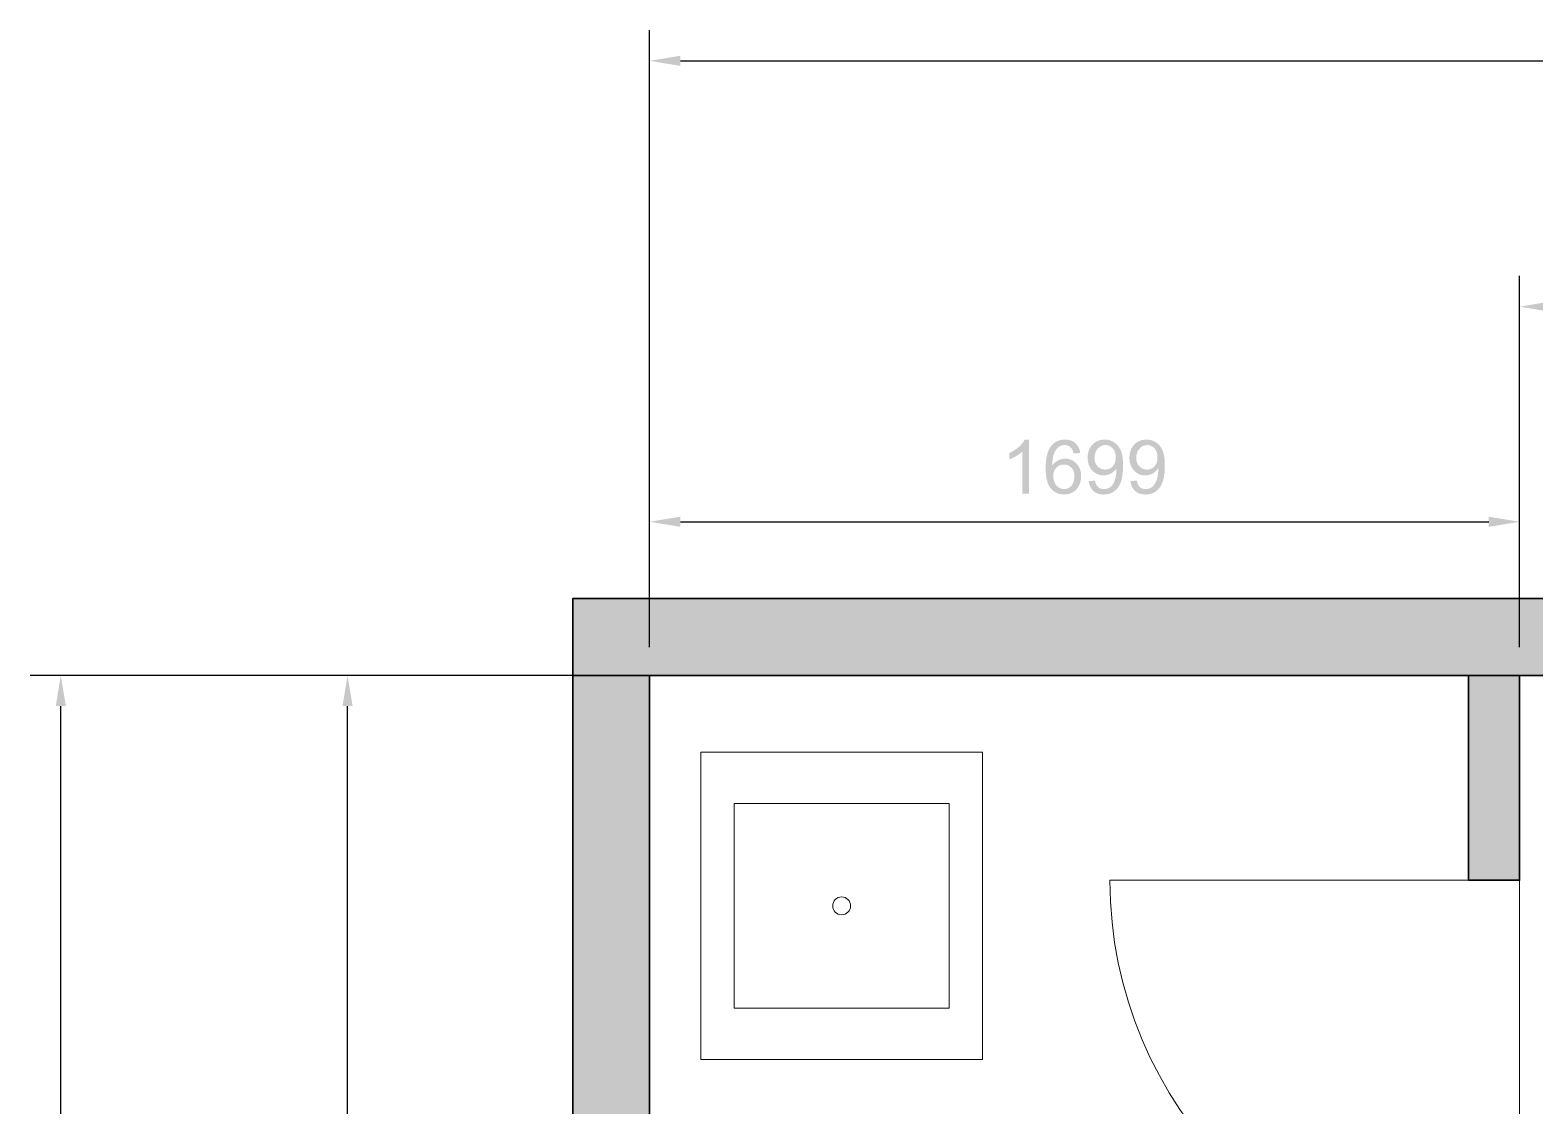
# Model space of a CAD drawing. Header units: millimetres. Extents: x -1336 to 24201, y -1370 to 16142.
# Drawn here: x -1210 to 1729, y 13359 to 15460 of the extents above; entities that cross this region are included whole.
import ezdxf

# ---------------------------------------------------------------- set-up
doc = ezdxf.new("R2010")
doc.units = ezdxf.units.MM
for name, color, linetype, lineweight in [('A-DIMS-MM', 7, 'Continuous', 13), ('A-DOOR', 7, 'Continuous', 13), ('A-FIXT-SERVICE', 7, 'Continuous', 13), ('A-FLOOR-ZONE', 7, 'Continuous', 13), ('A-WALL-EXIST', 7, 'Continuous', 35)]:
    doc.layers.add(name, color=color, linetype=linetype, lineweight=lineweight)

msp = doc.modelspace()

# ---------------------------------------------------------------- hatches: boundary and pattern name
at = {"layer": 'A-DIMS-MM'}
h = msp.add_hatch(color=7, dxfattribs=at)
h.paths.add_polyline_path([(741, 14555), (728.1, 14555), (728.1, 14637.2), (726.9, 14636), (725.6, 14634.9), (724.2, 14633.8), (722.7, 14632.7), (721.1, 14631.6), (719.5, 14630.5), (717.7, 14629.4), (715.9, 14628.3), (714, 14627.2), (712.2, 14626.2), (710.4, 14625.3), (708.7, 14624.4), (707, 14623.6), (705.4, 14622.9), (703.8, 14622.2), (702.3, 14621.6), (702.3, 14634.1), (705, 14635.4), (707.6, 14636.7), (710, 14638.2), (712.4, 14639.7), (714.8, 14641.3), (717, 14642.9), (719.2, 14644.6), (721.2, 14646.4), (723.2, 14648.2), (725, 14650), (726.6, 14651.8), (728.1, 14653.5), (729.5, 14655.3), (730.7, 14657), (731.8, 14658.7), (732.7, 14660.4), (741, 14660.4), (741, 14555)])
h.paths.add_polyline_path([(840.9, 14634.3), (828.1, 14633.3), (827.6, 14635.1), (827.1, 14636.8), (826.6, 14638.4), (826, 14639.8), (825.4, 14641.2), (824.7, 14642.3), (824, 14643.4), (823.2, 14644.3), (822.6, 14645), (821.9, 14645.6), (821.2, 14646.2), (820.4, 14646.7), (819.7, 14647.2), (819, 14647.7), (818.2, 14648.1), (817.4, 14648.5), (816.6, 14648.8), (815.7, 14649.1), (814.9, 14649.3), (814, 14649.5), (813.1, 14649.6), (812.2, 14649.7), (811.3, 14649.8), (810.3, 14649.8), (808.8, 14649.8), (807.3, 14649.6), (805.9, 14649.3), (804.5, 14649), (803.2, 14648.5), (801.9, 14647.9), (800.7, 14647.2), (799.5, 14646.4), (798, 14645.2), (796.6, 14643.9), (795.3, 14642.5), (794.1, 14640.9), (792.9, 14639.2), (791.8, 14637.4), (790.8, 14635.5), (789.9, 14633.4), (789.5, 14632.3), (789.1, 14631.2), (788.7, 14630), (788.4, 14628.7), (788, 14627.4), (787.8, 14626), (787.5, 14624.6), (787.2, 14623.1), (787, 14621.6), (786.8, 14619.9), (786.7, 14618.3), (786.5, 14616.6), (786.4, 14614.8), (786.3, 14613), (786.3, 14611.1), (786.3, 14609.1), (787.5, 14610.9), (788.7, 14612.5), (790, 14614), (791.4, 14615.3), (792.9, 14616.6), (794.4, 14617.7), (796, 14618.8), (797.6, 14619.7), (799.3, 14620.5), (801.1, 14621.2), (802.8, 14621.8), (804.5, 14622.3), (806.3, 14622.6), (808.1, 14622.9), (809.9, 14623.1), (811.8, 14623.1), (813.4, 14623.1), (814.9, 14623), (816.5, 14622.8), (818, 14622.5), (819.4, 14622.2), (820.9, 14621.8), (822.3, 14621.3), (823.7, 14620.7), (825, 14620.1), (826.4, 14619.4), (827.7, 14618.6), (828.9, 14617.8), (830.2, 14616.8), (831.4, 14615.8), (832.6, 14614.8), (833.7, 14613.6), (834.8, 14612.4), (835.8, 14611.2), (836.8, 14609.9), (837.7, 14608.5), (838.5, 14607.2), (839.2, 14605.7), (839.9, 14604.3), (840.5, 14602.7), (841, 14601.2), (841.5, 14599.6), (841.9, 14598), (842.2, 14596.3), (842.4, 14594.5), (842.6, 14592.8), (842.7, 14591), (842.8, 14589.1), (842.7, 14586.6), (842.5, 14584.2), (842.2, 14581.9), (841.7, 14579.6), (841.1, 14577.3), (840.4, 14575.1), (839.5, 14572.9), (838.5, 14570.7), (837.4, 14568.7), (836.2, 14566.7), (834.9, 14564.9), (833.4, 14563.2), (831.9, 14561.7), (830.3, 14560.2), (828.6, 14558.9), (826.8, 14557.7), (824.9, 14556.7), (822.9, 14555.7), (820.9, 14555), (818.8, 14554.3), (816.7, 14553.8), (814.5, 14553.5), (812.2, 14553.3), (809.9, 14553.2), (807.9, 14553.3), (806, 14553.4), (804.1, 14553.6), (802.2, 14554), (800.4, 14554.4), (798.6, 14554.9), (796.9, 14555.5), (795.3, 14556.2), (793.6, 14557), (792.1, 14557.8), (790.5, 14558.8), (789.1, 14559.9), (787.6, 14561), (786.2, 14562.3), (784.9, 14563.6), (783.6, 14565.1), (782.4, 14566.6), (781.2, 14568.3), (780.2, 14570), (779.2, 14572), (778.2, 14574), (777.4, 14576.1), (776.7, 14578.4), (776, 14580.8), (775.4, 14583.3), (774.9, 14585.9), (774.4, 14588.6), (774.1, 14591.5), (773.8, 14594.5), (773.6, 14597.6), (773.5, 14600.8), (773.4, 14604.1), (773.5, 14607.9), (773.6, 14611.5), (773.8, 14615), (774.1, 14618.3), (774.5, 14621.5), (775, 14624.6), (775.6, 14627.6), (776.2, 14630.4), (777, 14633.1), (777.8, 14635.7), (778.8, 14638.1), (779.8, 14640.4), (780.9, 14642.6), (782, 14644.7), (783.3, 14646.6), (784.7, 14648.4), (785.9, 14649.9), (787.2, 14651.2), (788.6, 14652.5), (790, 14653.7), (791.5, 14654.7), (793, 14655.7), (794.6, 14656.6), (796.2, 14657.4), (797.9, 14658.1), (799.6, 14658.7), (801.4, 14659.3), (803.2, 14659.7), (805.1, 14660), (807.1, 14660.2), (809.1, 14660.4), (811.1, 14660.4), (812.6, 14660.4), (814.1, 14660.3), (815.6, 14660.2), (817, 14660), (818.4, 14659.8), (819.8, 14659.5), (821.1, 14659.1), (822.4, 14658.7), (823.6, 14658.2), (824.8, 14657.7), (826, 14657.1), (827.2, 14656.5), (828.3, 14655.8), (829.4, 14655.1), (830.4, 14654.3), (831.4, 14653.5), (832.4, 14652.6), (833.3, 14651.7), (834.2, 14650.7), (835, 14649.7), (835.7, 14648.6), (836.5, 14647.5), (837.1, 14646.4), (837.7, 14645.2), (838.3, 14644), (838.8, 14642.7), (839.3, 14641.4), (839.7, 14640.1), (840.1, 14638.7), (840.4, 14637.3), (840.7, 14635.8), (840.9, 14634.3)])
h.paths.add_polyline_path([(788.3, 14589), (788.3, 14587.4), (788.4, 14585.7), (788.7, 14584.1), (789, 14582.5), (789.4, 14580.9), (789.9, 14579.4), (790.4, 14577.8), (791.1, 14576.3), (791.8, 14574.8), (792.6, 14573.4), (793.5, 14572.1), (794.5, 14570.9), (795.5, 14569.8), (796.6, 14568.8), (797.8, 14567.8), (799, 14567), (800.3, 14566.2), (801.6, 14565.6), (802.9, 14565.1), (804.2, 14564.6), (805.6, 14564.3), (806.9, 14564), (808.3, 14563.9), (809.7, 14563.8), (810.7, 14563.8), (811.7, 14563.9), (812.7, 14564), (813.6, 14564.2), (814.6, 14564.5), (815.5, 14564.7), (816.4, 14565.1), (817.3, 14565.5), (818.1, 14565.9), (819, 14566.4), (819.8, 14566.9), (820.6, 14567.5), (821.4, 14568.2), (822.2, 14568.9), (823, 14569.6), (823.7, 14570.4), (824.4, 14571.2), (825.1, 14572.1), (825.7, 14573), (826.3, 14574), (826.8, 14575), (827.3, 14576), (827.7, 14577.1), (828.1, 14578.2), (828.5, 14579.3), (828.8, 14580.5), (829, 14581.7), (829.2, 14582.9), (829.4, 14584.2), (829.5, 14585.5), (829.6, 14586.9), (829.6, 14588.3), (829.6, 14589.6), (829.5, 14591), (829.4, 14592.2), (829.2, 14593.5), (829, 14594.7), (828.8, 14595.8), (828.5, 14596.9), (828.1, 14598), (827.8, 14599.1), (827.3, 14600.1), (826.8, 14601.1), (826.3, 14602), (825.8, 14602.9), (825.1, 14603.8), (824.5, 14604.7), (823.8, 14605.5), (823.1, 14606.2), (822.3, 14606.9), (821.5, 14607.6), (820.7, 14608.2), (819.9, 14608.8), (819, 14609.3), (818.1, 14609.7), (817.2, 14610.2), (816.3, 14610.5), (815.4, 14610.8), (814.4, 14611.1), (813.4, 14611.3), (812.4, 14611.5), (811.3, 14611.6), (810.3, 14611.7), (809.2, 14611.7), (808.1, 14611.7), (807, 14611.6), (806, 14611.5), (805, 14611.3), (804, 14611.1), (803, 14610.8), (802, 14610.5), (801.1, 14610.2), (800.2, 14609.7), (799.3, 14609.3), (798.4, 14608.8), (797.6, 14608.2), (796.7, 14607.6), (795.9, 14606.9), (795.1, 14606.2), (794.3, 14605.5), (793.6, 14604.7), (792.9, 14603.8), (792.3, 14603), (791.7, 14602.1), (791.1, 14601.2), (790.6, 14600.2), (790.2, 14599.2), (789.8, 14598.2), (789.4, 14597.2), (789.1, 14596.1), (788.9, 14595), (788.6, 14593.9), (788.5, 14592.7), (788.4, 14591.5), (788.3, 14590.3), (788.3, 14589)])
h.paths.add_polyline_path([(857.5, 14579.3), (869.9, 14580.4), (870.1, 14579.4), (870.4, 14578.3), (870.6, 14577.3), (870.9, 14576.4), (871.2, 14575.4), (871.5, 14574.5), (871.8, 14573.7), (872.2, 14572.9), (872.6, 14572.1), (873, 14571.4), (873.4, 14570.7), (873.9, 14570), (874.4, 14569.4), (874.9, 14568.8), (875.4, 14568.3), (875.9, 14567.7), (877.1, 14566.8), (878.3, 14566), (879.6, 14565.3), (881, 14564.8), (882.5, 14564.4), (884, 14564.1), (885.6, 14563.9), (887.3, 14563.8), (888.8, 14563.9), (890.2, 14564), (891.6, 14564.2), (892.9, 14564.5), (894.2, 14564.9), (895.4, 14565.3), (896.6, 14565.9), (897.7, 14566.5), (898.8, 14567.2), (899.9, 14568), (900.9, 14568.8), (901.8, 14569.7), (902.7, 14570.6), (903.5, 14571.6), (904.3, 14572.7), (905.1, 14573.8), (905.8, 14575), (906.5, 14576.3), (907.1, 14577.7), (907.7, 14579.1), (908.3, 14580.7), (908.9, 14582.4), (909.4, 14584.2), (909.9, 14586.1), (910.3, 14588), (910.7, 14590), (911.1, 14591.9), (911.3, 14593.9), (911.5, 14595.9), (911.7, 14597.8), (911.8, 14599.8), (911.8, 14601.8), (911.8, 14602.3), (911.8, 14602.9), (911.8, 14603.6), (911.7, 14604.4), (910.7, 14602.9), (909.6, 14601.5), (908.4, 14600.1), (907.2, 14598.8), (905.8, 14597.6), (904.3, 14596.5), (902.8, 14595.4), (901.2, 14594.4), (899.5, 14593.5), (897.8, 14592.8), (896, 14592.1), (894.2, 14591.6), (892.4, 14591.1), (890.5, 14590.8), (888.6, 14590.7), (886.7, 14590.6), (885.1, 14590.6), (883.5, 14590.7), (881.9, 14590.9), (880.4, 14591.2), (878.9, 14591.5), (877.5, 14591.9), (876, 14592.4), (874.6, 14593), (873.3, 14593.6), (871.9, 14594.3), (870.6, 14595.1), (869.4, 14595.9), (868.1, 14596.8), (866.9, 14597.8), (865.8, 14598.9), (864.6, 14600.1), (863.5, 14601.3), (862.5, 14602.5), (861.5, 14603.8), (860.7, 14605.2), (859.9, 14606.5), (859.1, 14608), (858.4, 14609.5), (857.8, 14611), (857.3, 14612.6), (856.9, 14614.2), (856.5, 14615.9), (856.2, 14617.6), (855.9, 14619.4), (855.7, 14621.2), (855.6, 14623.1), (855.6, 14625), (855.6, 14626.9), (855.7, 14628.9), (855.9, 14630.7), (856.2, 14632.6), (856.5, 14634.4), (856.9, 14636.1), (857.4, 14637.8), (857.9, 14639.4), (858.6, 14641), (859.3, 14642.5), (860, 14644), (860.9, 14645.4), (861.8, 14646.8), (862.8, 14648.2), (863.9, 14649.4), (865, 14650.7), (866.2, 14651.9), (867.4, 14653), (868.7, 14654), (870, 14655), (871.4, 14655.8), (872.7, 14656.6), (874.2, 14657.3), (875.6, 14658), (877.1, 14658.6), (878.6, 14659.1), (880.2, 14659.5), (881.8, 14659.8), (883.5, 14660.1), (885.1, 14660.3), (886.9, 14660.4), (888.6, 14660.4), (889.9, 14660.4), (891.1, 14660.3), (892.4, 14660.2), (893.6, 14660.1), (894.8, 14659.9), (896, 14659.7), (897.2, 14659.4), (898.4, 14659.1), (899.6, 14658.7), (900.7, 14658.3), (901.9, 14657.8), (903, 14657.3), (904.1, 14656.8), (905.2, 14656.2), (906.3, 14655.6), (907.3, 14654.9), (908.4, 14654.2), (909.4, 14653.5), (910.4, 14652.7), (911.3, 14651.9), (912.2, 14651), (913.1, 14650.1), (914, 14649.2), (914.8, 14648.2), (915.6, 14647.2), (916.4, 14646.2), (917.1, 14645.1), (917.8, 14644), (918.4, 14642.9), (919.1, 14641.7), (919.7, 14640.5), (920.2, 14639.2), (920.8, 14637.9), (921.3, 14636.5), (921.7, 14635), (922.2, 14633.5), (922.6, 14631.9), (922.9, 14630.3), (923.2, 14628.5), (923.5, 14626.7), (923.8, 14624.8), (924, 14622.9), (924.2, 14620.8), (924.4, 14618.7), (924.5, 14616.6), (924.6, 14614.3), (924.6, 14612), (924.6, 14609.6), (924.6, 14607.2), (924.6, 14604.7), (924.5, 14602.4), (924.4, 14600.1), (924.2, 14597.9), (924, 14595.7), (923.8, 14593.6), (923.5, 14591.6), (923.3, 14589.6), (922.9, 14587.7), (922.6, 14585.9), (922.2, 14584.1), (921.7, 14582.4), (921.3, 14580.7), (920.8, 14579.1), (920.3, 14577.6), (919.7, 14576.1), (919.1, 14574.7), (918.5, 14573.3), (917.8, 14572), (917.1, 14570.7), (916.4, 14569.5), (915.6, 14568.3), (914.8, 14567.1), (914, 14566), (913.1, 14564.9), (912.2, 14563.9), (911.3, 14562.9), (910.4, 14562), (909.4, 14561.1), (908.3, 14560.2), (907.3, 14559.4), (906.2, 14558.7), (905.1, 14558), (903.9, 14557.3), (902.8, 14556.7), (901.6, 14556.2), (900.4, 14555.6), (899.1, 14555.2), (897.9, 14554.8), (896.6, 14554.4), (895.3, 14554.1), (894, 14553.8), (892.6, 14553.6), (891.3, 14553.4), (889.9, 14553.3), (888.5, 14553.2), (887, 14553.2), (885.5, 14553.2), (884, 14553.3), (882.6, 14553.4), (881.2, 14553.6), (879.8, 14553.9), (878.4, 14554.2), (877.1, 14554.5), (875.8, 14554.9), (874.6, 14555.4), (873.4, 14555.9), (872.2, 14556.4), (871.1, 14557.1), (870, 14557.7), (868.9, 14558.4), (867.9, 14559.2), (866.9, 14560), (866, 14560.9), (865.1, 14561.8), (864.2, 14562.8), (863.4, 14563.8), (862.6, 14564.9), (861.9, 14566), (861.3, 14567.1), (860.7, 14568.3), (860.1, 14569.5), (859.6, 14570.8), (859.1, 14572.1), (858.7, 14573.4), (858.3, 14574.8), (858, 14576.3), (857.7, 14577.8), (857.5, 14579.3)])
h.paths.add_polyline_path([(910.3, 14625.6), (910.3, 14627), (910.2, 14628.3), (910.1, 14629.6), (909.9, 14630.9), (909.7, 14632.1), (909.5, 14633.3), (909.2, 14634.5), (908.8, 14635.6), (908.4, 14636.7), (908, 14637.7), (907.5, 14638.7), (907, 14639.7), (906.4, 14640.6), (905.8, 14641.5), (905.1, 14642.4), (904.4, 14643.2), (903.7, 14644), (902.9, 14644.8), (902.1, 14645.5), (901.3, 14646.1), (900.5, 14646.7), (899.6, 14647.2), (898.8, 14647.7), (897.9, 14648.1), (897, 14648.5), (896.1, 14648.8), (895.1, 14649.1), (894.2, 14649.4), (893.2, 14649.5), (892.2, 14649.7), (891.2, 14649.7), (890.2, 14649.8), (889.1, 14649.7), (888.1, 14649.6), (887, 14649.5), (886, 14649.3), (885, 14649.1), (884, 14648.8), (883.1, 14648.4), (882.1, 14648), (881.2, 14647.5), (880.3, 14647), (879.4, 14646.4), (878.5, 14645.8), (877.7, 14645.1), (876.8, 14644.4), (876, 14643.6), (875.2, 14642.7), (874.4, 14641.8), (873.7, 14640.9), (873, 14640), (872.4, 14639), (871.9, 14637.9), (871.3, 14636.9), (870.9, 14635.8), (870.4, 14634.7), (870.1, 14633.5), (869.7, 14632.3), (869.5, 14631.1), (869.2, 14629.9), (869.1, 14628.6), (868.9, 14627.3), (868.9, 14625.9), (868.8, 14624.5), (868.9, 14623.3), (868.9, 14622.1), (869.1, 14620.9), (869.2, 14619.8), (869.4, 14618.6), (869.7, 14617.6), (870, 14616.5), (870.4, 14615.5), (870.8, 14614.5), (871.2, 14613.5), (871.7, 14612.5), (872.2, 14611.6), (872.8, 14610.7), (873.5, 14609.9), (874.2, 14609.1), (874.9, 14608.3), (875.7, 14607.5), (876.4, 14606.8), (877.3, 14606.1), (878.1, 14605.5), (878.9, 14604.9), (879.8, 14604.4), (880.7, 14604), (881.6, 14603.6), (882.6, 14603.2), (883.6, 14602.9), (884.5, 14602.6), (885.6, 14602.4), (886.6, 14602.2), (887.6, 14602.1), (888.7, 14602), (889.8, 14602), (890.9, 14602), (892, 14602.1), (893.1, 14602.2), (894.1, 14602.4), (895.1, 14602.6), (896.1, 14602.9), (897, 14603.2), (898, 14603.6), (898.9, 14604), (899.8, 14604.4), (900.6, 14604.9), (901.5, 14605.5), (902.3, 14606.1), (903.1, 14606.8), (903.8, 14607.5), (904.5, 14608.3), (905.2, 14609.1), (905.9, 14609.9), (906.5, 14610.8), (907.1, 14611.7), (907.6, 14612.6), (908.1, 14613.6), (908.5, 14614.7), (908.9, 14615.7), (909.2, 14616.8), (909.5, 14618), (909.7, 14619.2), (909.9, 14620.4), (910.1, 14621.6), (910.2, 14622.9), (910.3, 14624.3), (910.3, 14625.6)])
h.paths.add_polyline_path([(939.1, 14579.3), (951.5, 14580.4), (951.7, 14579.4), (951.9, 14578.3), (952.2, 14577.3), (952.5, 14576.4), (952.8, 14575.4), (953.1, 14574.5), (953.4, 14573.7), (953.8, 14572.9), (954.2, 14572.1), (954.6, 14571.4), (955, 14570.7), (955.5, 14570), (955.9, 14569.4), (956.4, 14568.8), (957, 14568.3), (957.5, 14567.7), (958.7, 14566.8), (959.9, 14566), (961.2, 14565.3), (962.6, 14564.8), (964, 14564.4), (965.6, 14564.1), (967.2, 14563.9), (968.9, 14563.8), (970.4, 14563.9), (971.8, 14564), (973.1, 14564.2), (974.5, 14564.5), (975.8, 14564.9), (977, 14565.3), (978.2, 14565.9), (979.3, 14566.5), (980.4, 14567.2), (981.5, 14568), (982.4, 14568.8), (983.4, 14569.7), (984.3, 14570.6), (985.1, 14571.6), (985.9, 14572.7), (986.7, 14573.8), (987.4, 14575), (988, 14576.3), (988.7, 14577.7), (989.3, 14579.1), (989.9, 14580.7), (990.4, 14582.4), (991, 14584.2), (991.5, 14586.1), (991.9, 14588), (992.3, 14590), (992.6, 14591.9), (992.9, 14593.9), (993.1, 14595.9), (993.3, 14597.8), (993.4, 14599.8), (993.4, 14601.8), (993.4, 14602.3), (993.4, 14602.9), (993.4, 14603.6), (993.3, 14604.4), (992.3, 14602.9), (991.2, 14601.5), (990, 14600.1), (988.7, 14598.8), (987.4, 14597.6), (985.9, 14596.5), (984.4, 14595.4), (982.8, 14594.4), (981.1, 14593.5), (979.3, 14592.8), (977.6, 14592.1), (975.8, 14591.6), (974, 14591.1), (972.1, 14590.8), (970.2, 14590.7), (968.3, 14590.6), (966.6, 14590.6), (965.1, 14590.7), (963.5, 14590.9), (962, 14591.2), (960.5, 14591.5), (959, 14591.9), (957.6, 14592.4), (956.2, 14593), (954.9, 14593.6), (953.5, 14594.3), (952.2, 14595.1), (951, 14595.9), (949.7, 14596.8), (948.5, 14597.8), (947.3, 14598.9), (946.2, 14600.1), (945.1, 14601.3), (944.1, 14602.5), (943.1, 14603.8), (942.2, 14605.2), (941.4, 14606.5), (940.7, 14608), (940, 14609.5), (939.4, 14611), (938.9, 14612.6), (938.4, 14614.2), (938, 14615.9), (937.7, 14617.6), (937.5, 14619.4), (937.3, 14621.2), (937.2, 14623.1), (937.2, 14625), (937.2, 14626.9), (937.3, 14628.9), (937.5, 14630.7), (937.8, 14632.6), (938.1, 14634.4), (938.5, 14636.1), (939, 14637.8), (939.5, 14639.4), (940.1, 14641), (940.8, 14642.5), (941.6, 14644), (942.5, 14645.4), (943.4, 14646.8), (944.4, 14648.2), (945.4, 14649.4), (946.6, 14650.7), (947.8, 14651.9), (949, 14653), (950.3, 14654), (951.6, 14655), (952.9, 14655.8), (954.3, 14656.6), (955.7, 14657.3), (957.2, 14658), (958.7, 14658.6), (960.2, 14659.1), (961.8, 14659.5), (963.4, 14659.8), (965, 14660.1), (966.7, 14660.3), (968.4, 14660.4), (970.2, 14660.4), (971.5, 14660.4), (972.7, 14660.3), (974, 14660.2), (975.2, 14660.1), (976.4, 14659.9), (977.6, 14659.7), (978.8, 14659.4), (980, 14659.1), (981.2, 14658.7), (982.3, 14658.3), (983.4, 14657.8), (984.6, 14657.3), (985.7, 14656.8), (986.8, 14656.2), (987.8, 14655.6), (988.9, 14654.9), (990, 14654.2), (991, 14653.5), (992, 14652.7), (992.9, 14651.9), (993.8, 14651), (994.7, 14650.1), (995.6, 14649.2), (996.4, 14648.2), (997.2, 14647.2), (997.9, 14646.2), (998.7, 14645.1), (999.3, 14644), (1000, 14642.9), (1000.6, 14641.7), (1001.2, 14640.5), (1001.8, 14639.2), (1002.3, 14637.9), (1002.8, 14636.5), (1003.3, 14635), (1003.7, 14633.5), (1004.1, 14631.9), (1004.5, 14630.3), (1004.8, 14628.5), (1005.1, 14626.7), (1005.4, 14624.8), (1005.6, 14622.9), (1005.8, 14620.8), (1005.9, 14618.7), (1006.1, 14616.6), (1006.1, 14614.3), (1006.2, 14612), (1006.2, 14609.6), (1006.2, 14607.2), (1006.1, 14604.7), (1006.1, 14602.4), (1005.9, 14600.1), (1005.8, 14597.9), (1005.6, 14595.7), (1005.4, 14593.6), (1005.1, 14591.6), (1004.8, 14589.6), (1004.5, 14587.7), (1004.1, 14585.9), (1003.8, 14584.1), (1003.3, 14582.4), (1002.9, 14580.7), (1002.4, 14579.1), (1001.8, 14577.6), (1001.3, 14576.1), (1000.7, 14574.7), (1000.1, 14573.3), (999.4, 14572), (998.7, 14570.7), (998, 14569.5), (997.2, 14568.3), (996.4, 14567.1), (995.6, 14566), (994.7, 14564.9), (993.8, 14563.9), (992.9, 14562.9), (991.9, 14562), (990.9, 14561.1), (989.9, 14560.2), (988.8, 14559.4), (987.8, 14558.7), (986.6, 14558), (985.5, 14557.3), (984.3, 14556.7), (983.2, 14556.2), (982, 14555.6), (980.7, 14555.2), (979.5, 14554.8), (978.2, 14554.4), (976.9, 14554.1), (975.6, 14553.8), (974.2, 14553.6), (972.9, 14553.4), (971.5, 14553.3), (970, 14553.2), (968.6, 14553.2), (967.1, 14553.2), (965.6, 14553.3), (964.1, 14553.4), (962.7, 14553.6), (961.4, 14553.9), (960, 14554.2), (958.7, 14554.5), (957.4, 14554.9), (956.2, 14555.4), (955, 14555.9), (953.8, 14556.4), (952.7, 14557.1), (951.6, 14557.7), (950.5, 14558.4), (949.5, 14559.2), (948.5, 14560), (947.5, 14560.9), (946.6, 14561.8), (945.8, 14562.8), (945, 14563.8), (944.2, 14564.9), (943.5, 14566), (942.8, 14567.1), (942.2, 14568.3), (941.7, 14569.5), (941.2, 14570.8), (940.7, 14572.1), (940.3, 14573.4), (939.9, 14574.8), (939.6, 14576.3), (939.3, 14577.8), (939.1, 14579.3)])
h.paths.add_polyline_path([(991.9, 14625.6), (991.9, 14627), (991.8, 14628.3), (991.7, 14629.6), (991.5, 14630.9), (991.3, 14632.1), (991.1, 14633.3), (990.8, 14634.5), (990.4, 14635.6), (990, 14636.7), (989.6, 14637.7), (989.1, 14638.7), (988.6, 14639.7), (988, 14640.6), (987.4, 14641.5), (986.7, 14642.4), (986, 14643.2), (985.2, 14644), (984.5, 14644.8), (983.7, 14645.5), (982.9, 14646.1), (982.1, 14646.7), (981.2, 14647.2), (980.3, 14647.7), (979.5, 14648.1), (978.6, 14648.5), (977.7, 14648.8), (976.7, 14649.1), (975.8, 14649.4), (974.8, 14649.5), (973.8, 14649.7), (972.8, 14649.7), (971.8, 14649.8), (970.7, 14649.7), (969.6, 14649.6), (968.6, 14649.5), (967.6, 14649.3), (966.6, 14649.1), (965.6, 14648.8), (964.7, 14648.4), (963.7, 14648), (962.8, 14647.5), (961.9, 14647), (961, 14646.4), (960.1, 14645.8), (959.3, 14645.1), (958.4, 14644.4), (957.6, 14643.6), (956.8, 14642.7), (956, 14641.8), (955.3, 14640.9), (954.6, 14640), (954, 14639), (953.4, 14637.9), (952.9, 14636.9), (952.4, 14635.8), (952, 14634.7), (951.6, 14633.5), (951.3, 14632.3), (951, 14631.1), (950.8, 14629.9), (950.6, 14628.6), (950.5, 14627.3), (950.4, 14625.9), (950.4, 14624.5), (950.4, 14623.3), (950.5, 14622.1), (950.6, 14620.9), (950.8, 14619.8), (951, 14618.6), (951.3, 14617.6), (951.6, 14616.5), (951.9, 14615.5), (952.3, 14614.5), (952.8, 14613.5), (953.3, 14612.5), (953.8, 14611.6), (954.4, 14610.7), (955.1, 14609.9), (955.7, 14609.1), (956.5, 14608.3), (957.2, 14607.5), (958, 14606.8), (958.8, 14606.1), (959.7, 14605.5), (960.5, 14604.9), (961.4, 14604.4), (962.3, 14604), (963.2, 14603.6), (964.2, 14603.2), (965.1, 14602.9), (966.1, 14602.6), (967.1, 14602.4), (968.2, 14602.2), (969.2, 14602.1), (970.3, 14602), (971.4, 14602), (972.5, 14602), (973.6, 14602.1), (974.6, 14602.2), (975.7, 14602.4), (976.7, 14602.6), (977.7, 14602.9), (978.6, 14603.2), (979.6, 14603.6), (980.5, 14604), (981.3, 14604.4), (982.2, 14604.9), (983, 14605.5), (983.8, 14606.1), (984.6, 14606.8), (985.4, 14607.5), (986.1, 14608.3), (986.8, 14609.1), (987.5, 14609.9), (988.1, 14610.8), (988.6, 14611.7), (989.2, 14612.6), (989.6, 14613.6), (990.1, 14614.7), (990.4, 14615.7), (990.8, 14616.8), (991.1, 14618), (991.3, 14619.2), (991.5, 14620.4), (991.7, 14621.6), (991.8, 14622.9), (991.9, 14624.3), (991.9, 14625.6)])
at = {"layer": 'A-WALL-EXIST'}
h = msp.add_hatch(color=8, dxfattribs=at)
h.dxf.hatch_style = 1
h.paths.add_polyline_path([(-150, 14200), (1850, 14200), (1850, 14350), (-150, 14350)])
h = msp.add_hatch(color=8, dxfattribs=at)
h.dxf.hatch_style = 1
h.paths.add_polyline_path([(-150, 5500), (0, 5500), (0, 14200), (-150, 14200)])
h = msp.add_hatch(color=8, dxfattribs=at)
h.dxf.hatch_style = 1
h.paths.add_polyline_path([(1599, 13800), (1699, 13800), (1699, 14200), (1599, 14200)])

# ---------------------------------------------------------------- linework, layer by layer
at = {"color": 7}
for p, q in [((0, 14255), (0, 15460)), ((60, 15400), (8740, 15400)), ((1699, 14255), (1699, 14980)), ((0, 14255), (0, 14560)), ((1699, 14255), (1699, 14560)), ((60, 14500), (1639, 14500)), ((-55, 14200), (-1210, 14200)), ((-55, 14200), (-650, 14200)), ((-1150, 60), (-1150, 14140)), ((-590, 12160), (-590, 14140))]:
    msp.add_line(p, q, dxfattribs=at)
at = {"color": 0, "linetype": 'ByBlock'}
for points in [[(60, 15390.1), (0, 15400), (60, 15409.9)], [(1759, 14910.1), (1699, 14920), (1759, 14929.9)], [(60, 14490.1), (0, 14500), (60, 14509.9)], [(1639, 14509.9), (1699, 14500), (1639, 14490.1)], [(-1159.9, 14140), (-1150, 14200), (-1140.1, 14140)], [(-599.9, 14140), (-590, 14200), (-580.1, 14140)]]:
    msp.add_solid(points, dxfattribs=at)
at = {"layer": 'A-DOOR'}
msp.add_line((1699, 13800), (899, 13800), dxfattribs=at)
msp.add_arc((1699, 13800), 800, 180, 270, dxfattribs=at)
at = {"layer": 'A-FIXT-SERVICE'}
for points in [[(100, 13450), (650, 13450), (650, 14050), (100, 14050)], [(165, 13550), (585, 13550), (585, 13950), (165, 13950)]]:
    msp.add_lwpolyline(points, close=True, dxfattribs=at)
msp.add_ellipse((375, 13750), major_axis=(17.5, 0), ratio=1, dxfattribs=at)
at = {"layer": 'A-FLOOR-ZONE'}
for points in [[(0, 0), (6450, 0), (6450, 4999), (8800, 4999), (8800, 14200), (0, 14200)], [(0, 12100), (1699, 12100), (1699, 14200), (0, 14200)], [(8800, 8600), (8800, 14200), (1699, 14200), (1699, 8600), (8800, 8600)]]:
    msp.add_lwpolyline(points, close=True, dxfattribs=at)
at = {"layer": 'A-WALL-EXIST'}
for points in [[(-150, 14200), (1850, 14200), (1850, 14350), (-150, 14350)], [(-150, 5500), (0, 5500), (0, 14200), (-150, 14200)], [(1599, 13800), (1699, 13800), (1699, 14200), (1599, 14200)]]:
    msp.add_lwpolyline(points, close=True, dxfattribs=at)
at = {"layer": 'Defpoints'}
for p in [(0, 15400), (1699, 14920), (0, 14500), (0, 14200), (0, 14200), (0, 14200), (0, 14200), (1699, 14200), (1699, 14200)]:
    msp.add_point(p, dxfattribs=at)

doc.saveas('drawing.dxf')
